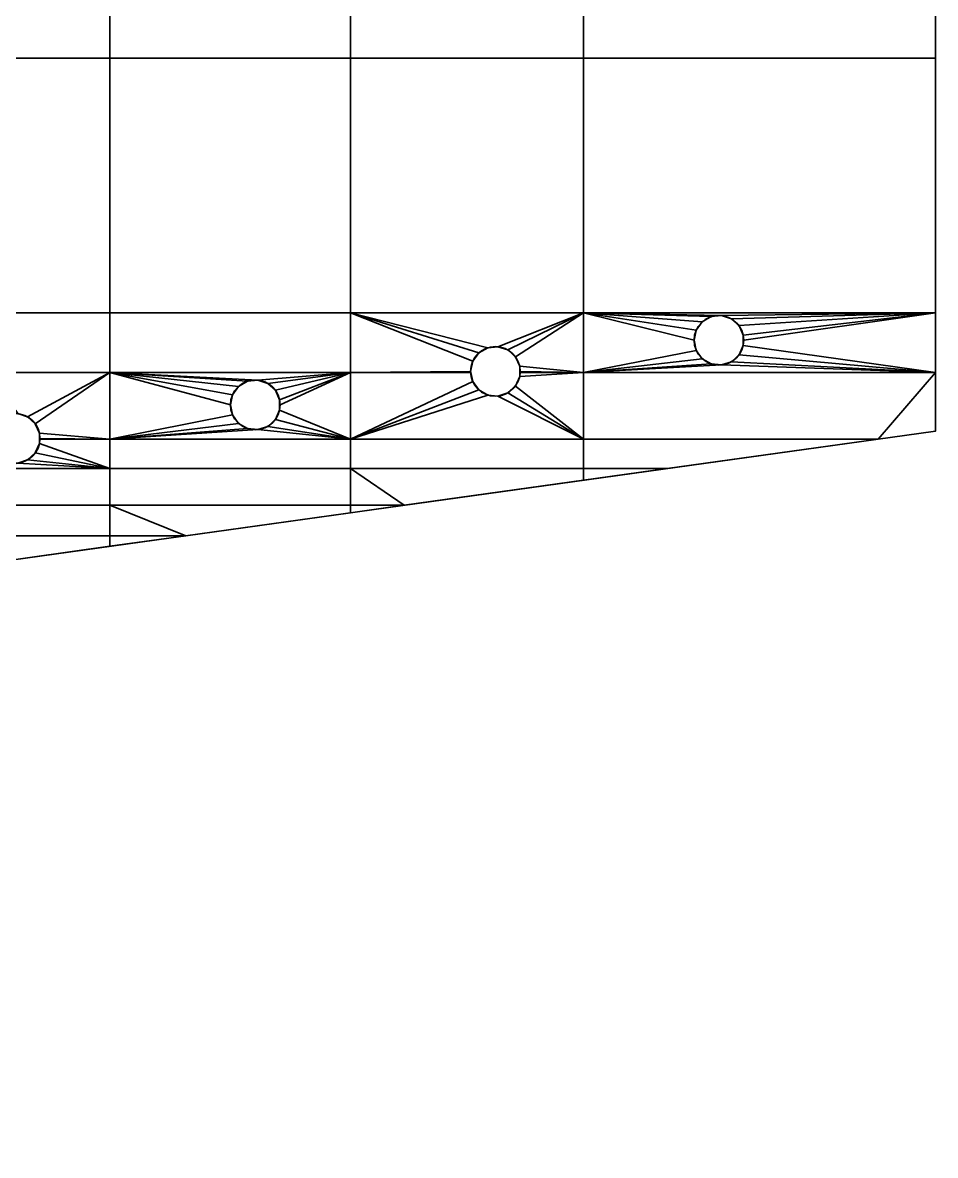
# Model space of a CAD drawing. Header units: millimetres. Extents: x 0 to 430, y 0 to 190.
# Drawn here: x 354.7 to 430, y 0.2 to 93.7 of the extents above; entities that cross this region are included whole.
import ezdxf

# ---------------------------------------------------------------- set-up
doc = ezdxf.new("R2010")
doc.units = ezdxf.units.MM
doc.layers.add('1', color=7, linetype='Continuous', true_color=0xffffff)

# ---------------------------------------------------------------- blocks, each defined once
blk = doc.blocks.new('UG_SURFACE_001')
at = {"layer": '1', "color": 252, "linetype": 'Continuous', "lineweight": 35}
for points in [[(361.911714, 95.571034, 3.5), (351.986259, 95.571034, 3.5), (351.986259, 90.742782, 3.5), (361.911714, 90.742782, 3.5)], [(361.911714, 90.742782, 1.5), (351.986259, 90.742782, 1.5), (351.986259, 95.571034, 1.5), (361.911714, 95.571034, 1.5)], [(381.741375, 95.571034, 3.5), (361.911714, 95.571034, 3.5), (361.911714, 90.742782, 3.5), (381.741375, 90.742782, 3.5)], [(381.741375, 90.742782, 1.5), (361.911714, 90.742782, 1.5), (361.911714, 95.571034, 1.5), (381.741375, 95.571034, 1.5)], [(400.966197, 95.571034, 3.5), (381.741375, 95.571034, 3.5), (381.741375, 90.742782, 3.5), (400.966197, 90.742782, 3.5)], [(400.966197, 90.742782, 1.5), (381.741375, 90.742782, 1.5), (381.741375, 95.571034, 1.5), (400.966197, 95.571034, 1.5)], [(430.000007, 95.571034, 3.5), (400.966197, 95.571034, 3.5), (400.966197, 90.742782, 3.5), (430.000007, 90.742782, 3.5)], [(430.000007, 90.742782, 1.5), (400.966197, 90.742782, 1.5), (400.966197, 95.571034, 1.5), (430.000007, 95.571034, 1.5)], [(430.000007, 95.571034, 3.5), (430.000007, 90.742782, 3.5), (430.000007, 90.742782, 1.5), (430.000007, 95.571034, 1.5)], [(361.911714, 90.742782, 3.5), (351.986259, 90.742782, 3.5), (351.986259, 69.739752, 3.5), (361.911714, 69.739752, 3.5)], [(361.911714, 69.739752, 1.5), (351.986259, 69.739752, 1.5), (351.986259, 90.742782, 1.5), (361.911714, 90.742782, 1.5)], [(381.741375, 90.742782, 3.5), (361.911714, 90.742782, 3.5), (361.911714, 69.739752, 3.5), (381.741375, 69.739752, 3.5)], [(381.741375, 69.739752, 1.5), (361.911714, 69.739752, 1.5), (361.911714, 90.742782, 1.5), (381.741375, 90.742782, 1.5)], [(400.966197, 90.742782, 3.5), (381.741375, 90.742782, 3.5), (381.741375, 69.739752, 3.5), (400.966197, 69.739752, 3.5)], [(400.966197, 69.739752, 1.5), (381.741375, 69.739752, 1.5), (381.741375, 90.742782, 1.5), (400.966197, 90.742782, 1.5)], [(430.000007, 90.742782, 3.5), (400.966197, 90.742782, 3.5), (400.966197, 69.739752, 3.5), (430.000007, 69.739752, 3.5)], [(430.000007, 69.739752, 1.5), (400.966197, 69.739752, 1.5), (400.966197, 90.742782, 1.5), (430.000007, 90.742782, 1.5)], [(430.000007, 90.742782, 3.5), (430.000007, 69.739752, 3.5), (430.000007, 69.739752, 1.5), (430.000007, 90.742782, 1.5)], [(361.911714, 69.739752, 3.5), (351.986259, 69.739752, 3.5), (351.986259, 64.802021, 3.5), (361.911714, 64.802021, 3.5)], [(361.911714, 64.802021, 1.5), (351.986259, 64.802021, 1.5), (351.986259, 69.739752, 1.5), (361.911714, 69.739752, 1.5)], [(381.741375, 69.739752, 3.5), (361.911714, 69.739752, 3.5), (361.911714, 64.802021, 3.5), (381.741375, 64.802021, 3.5)], [(381.741375, 64.802021, 1.5), (361.911714, 64.802021, 1.5), (361.911714, 69.739752, 1.5), (381.741375, 69.739752, 1.5)], [(381.741375, 69.739752, 3.5), (392.333835, 66.420831, 3.5), (393.072069, 66.847049, 3.5)], [(393.072069, 66.847049, 3.5), (393.919826, 66.93615, 3.5), (400.966197, 69.739752, 3.5), (381.741375, 69.739752, 3.5)], [(381.741375, 69.739752, 3.5), (381.741375, 64.802021, 3.5), (391.655564, 64.897381, 3.5), (391.832799, 65.73119, 3.5)], [(391.832799, 65.73119, 3.5), (392.333835, 66.420831, 3.5), (381.741375, 69.739752, 3.5)], [(381.741375, 69.739752, 1.5), (400.966197, 69.739752, 1.5), (393.919826, 66.93615, 1.5), (393.072069, 66.847049, 1.5)], [(381.741375, 69.739752, 1.5), (392.333835, 66.420831, 1.5), (391.832799, 65.73119, 1.5)], [(393.072069, 66.847049, 1.5), (392.333835, 66.420831, 1.5), (381.741375, 69.739752, 1.5)], [(391.832799, 65.73119, 1.5), (391.655564, 64.897381, 1.5), (381.741375, 64.802021, 1.5), (381.741375, 69.739752, 1.5)], [(400.966197, 69.739752, 3.5), (393.919826, 66.93615, 3.5), (394.730568, 66.672735, 3.5)], [(394.730568, 66.672735, 1.5), (393.919826, 66.93615, 1.5), (400.966197, 69.739752, 1.5)], [(400.966197, 69.739752, 3.5), (394.730568, 66.672735, 3.5), (395.364046, 66.102341, 3.5)], [(395.364046, 66.102341, 1.5), (394.730568, 66.672735, 1.5), (400.966197, 69.739752, 1.5)], [(395.364046, 66.102341, 3.5), (395.710766, 65.323599, 3.5), (400.966197, 64.802021, 3.5), (400.966197, 69.739752, 3.5)], [(395.710766, 65.323599, 1.5), (395.364046, 66.102341, 1.5), (400.966197, 69.739752, 1.5), (400.966197, 64.802021, 1.5)], [(400.966197, 69.739752, 3.5), (400.966197, 64.802021, 3.5), (410.273373, 66.634886, 3.5), (410.096139, 67.468695, 3.5)], [(400.966197, 69.739752, 3.5), (411.512643, 69.418356, 3.5), (412.36043, 69.507465, 3.5)], [(410.096139, 67.468695, 3.5), (410.273373, 68.302505, 3.5), (400.966197, 69.739752, 3.5)], [(400.966197, 69.739752, 3.5), (410.77441, 68.992138, 3.5), (411.512643, 69.418356, 3.5)], [(412.36043, 69.507465, 3.5), (430.000007, 69.739752, 3.5), (400.966197, 69.739752, 3.5)], [(410.273373, 68.302505, 3.5), (410.77441, 68.992138, 3.5), (400.966197, 69.739752, 3.5)], [(400.966197, 69.739752, 1.5), (430.000007, 69.739752, 1.5), (412.36043, 69.507465, 1.5)], [(412.36043, 69.507465, 1.5), (411.512643, 69.418356, 1.5), (400.966197, 69.739752, 1.5)], [(400.966197, 64.802021, 1.5), (400.966197, 69.739752, 1.5), (410.096139, 67.468695, 1.5), (410.273373, 66.634886, 1.5)], [(400.966197, 69.739752, 1.5), (410.77441, 68.992138, 1.5), (410.273373, 68.302505, 1.5)], [(411.512643, 69.418356, 1.5), (410.77441, 68.992138, 1.5), (400.966197, 69.739752, 1.5)], [(410.273373, 68.302505, 1.5), (410.096139, 67.468695, 1.5), (400.966197, 69.739752, 1.5)], [(411.512643, 69.418356, 1.5), (411.512643, 69.418356, 3.5), (410.77441, 68.992138, 3.5), (410.77441, 68.992138, 1.5)], [(412.36043, 69.507465, 1.5), (412.36043, 69.507465, 3.5), (411.512643, 69.418356, 3.5), (411.512643, 69.418356, 1.5)], [(430.000007, 69.739752, 3.5), (412.36043, 69.507465, 3.5), (413.171142, 69.244042, 3.5)], [(413.171142, 69.244042, 1.5), (412.36043, 69.507465, 1.5), (430.000007, 69.739752, 1.5)], [(413.171142, 69.244042, 1.5), (413.171142, 69.244042, 3.5), (412.36043, 69.507465, 3.5), (412.36043, 69.507465, 1.5)], [(430.000007, 69.739752, 3.5), (413.171142, 69.244042, 3.5), (413.804621, 68.673655, 3.5)], [(413.804621, 68.673655, 1.5), (413.171142, 69.244042, 1.5), (430.000007, 69.739752, 1.5)], [(413.804621, 68.673655, 1.5), (413.804621, 68.673655, 3.5), (413.171142, 69.244042, 3.5), (413.171142, 69.244042, 1.5)], [(413.804621, 68.673655, 3.5), (414.151341, 67.894913, 3.5), (430.000007, 69.739752, 3.5)], [(414.151341, 67.894913, 1.5), (413.804621, 68.673655, 1.5), (430.000007, 69.739752, 1.5)], [(430.000007, 64.802021, 3.5), (430.000007, 69.739752, 3.5), (414.151341, 67.894913, 3.5), (414.151341, 67.042477, 3.5)], [(430.000007, 69.739752, 1.5), (430.000007, 64.802021, 1.5), (414.151341, 67.042477, 1.5), (414.196134, 67.468695, 1.5)], [(414.196134, 67.468695, 1.5), (414.151341, 67.894913, 1.5), (430.000007, 69.739752, 1.5)], [(430.000007, 69.739752, 3.5), (430.000007, 64.802021, 3.5), (430.000007, 64.802021, 1.5), (430.000007, 69.739752, 1.5)], [(410.273373, 68.302505, 1.5), (410.273373, 68.302505, 3.5), (410.096139, 67.468695, 3.5), (410.096139, 67.468695, 1.5)], [(410.77441, 68.992138, 1.5), (410.77441, 68.992138, 3.5), (410.273373, 68.302505, 3.5), (410.273373, 68.302505, 1.5)], [(414.151341, 67.894913, 1.5), (414.151341, 67.894913, 3.5), (413.804621, 68.673655, 3.5), (413.804621, 68.673655, 1.5)], [(410.096139, 67.468695, 1.5), (410.096139, 67.468695, 3.5), (410.273373, 66.634886, 3.5), (410.273373, 66.634886, 1.5)], [(414.151341, 67.894913, 3.5), (414.151341, 67.894913, 1.5), (414.196134, 67.468695, 1.5)], [(414.196134, 67.468695, 1.5), (414.151341, 67.042477, 3.5), (414.151341, 67.894913, 3.5)], [(414.196134, 67.468695, 1.5), (414.151341, 67.042477, 1.5), (414.151341, 67.042477, 3.5)], [(392.333835, 66.420831, 1.5), (392.333835, 66.420831, 3.5), (391.832799, 65.73119, 3.5), (391.832799, 65.73119, 1.5)], [(393.072069, 66.847049, 1.5), (393.072069, 66.847049, 3.5), (392.333835, 66.420831, 3.5), (392.333835, 66.420831, 1.5)], [(393.919826, 66.93615, 1.5), (393.919826, 66.93615, 3.5), (393.072069, 66.847049, 3.5), (393.072069, 66.847049, 1.5)], [(394.730568, 66.672735, 1.5), (394.730568, 66.672735, 3.5), (393.919826, 66.93615, 3.5), (393.919826, 66.93615, 1.5)], [(395.364046, 66.102341, 1.5), (395.364046, 66.102341, 3.5), (394.730568, 66.672735, 3.5), (394.730568, 66.672735, 1.5)], [(400.966197, 64.802021, 3.5), (410.77441, 65.945245, 3.5), (410.273373, 66.634886, 3.5)], [(410.273373, 66.634886, 1.5), (410.77441, 65.945245, 1.5), (400.966197, 64.802021, 1.5)], [(410.273373, 66.634886, 1.5), (410.273373, 66.634886, 3.5), (410.77441, 65.945245, 3.5), (410.77441, 65.945245, 1.5)], [(430.000007, 64.802021, 3.5), (414.151341, 67.042477, 3.5), (413.804621, 66.263735, 3.5)], [(430.000007, 64.802021, 1.5), (413.804621, 66.263735, 1.5), (414.151341, 67.042477, 1.5)], [(413.804621, 66.263735, 1.5), (413.804621, 66.263735, 3.5), (414.151341, 67.042477, 3.5), (414.151341, 67.042477, 1.5)], [(391.832799, 65.73119, 1.5), (391.832799, 65.73119, 3.5), (391.655564, 64.897381, 3.5), (391.655564, 64.897381, 1.5)], [(395.710766, 65.323599, 1.5), (395.710766, 65.323599, 3.5), (395.364046, 66.102341, 3.5), (395.364046, 66.102341, 1.5)], [(411.512643, 65.519027, 3.5), (410.77441, 65.945245, 3.5), (400.966197, 64.802021, 3.5)], [(400.966197, 64.802021, 1.5), (410.77441, 65.945245, 1.5), (411.512643, 65.519027, 1.5)], [(412.36043, 65.429926, 3.5), (411.512643, 65.519027, 3.5), (400.966197, 64.802021, 3.5)], [(400.966197, 64.802021, 1.5), (411.512643, 65.519027, 1.5), (412.36043, 65.429926, 1.5)], [(400.966197, 64.802021, 3.5), (430.000007, 64.802021, 3.5), (412.36043, 65.429926, 3.5)], [(412.36043, 65.429926, 1.5), (430.000007, 64.802021, 1.5), (400.966197, 64.802021, 1.5)], [(410.77441, 65.945245, 1.5), (410.77441, 65.945245, 3.5), (411.512643, 65.519027, 3.5), (411.512643, 65.519027, 1.5)], [(411.512643, 65.519027, 1.5), (411.512643, 65.519027, 3.5), (412.36043, 65.429926, 3.5), (412.36043, 65.429926, 1.5)], [(413.171142, 65.693341, 3.5), (412.36043, 65.429926, 3.5), (430.000007, 64.802021, 3.5)], [(430.000007, 64.802021, 1.5), (412.36043, 65.429926, 1.5), (413.171142, 65.693341, 1.5)], [(412.36043, 65.429926, 1.5), (412.36043, 65.429926, 3.5), (413.171142, 65.693341, 3.5), (413.171142, 65.693341, 1.5)], [(413.804621, 66.263735, 3.5), (413.171142, 65.693341, 3.5), (430.000007, 64.802021, 3.5)], [(430.000007, 64.802021, 1.5), (413.171142, 65.693341, 1.5), (413.804621, 66.263735, 1.5)], [(413.171142, 65.693341, 1.5), (413.171142, 65.693341, 3.5), (413.804621, 66.263735, 3.5), (413.804621, 66.263735, 1.5)], [(354.303122, 61.412089, 3.5), (355.113834, 61.14867, 3.5), (361.911714, 64.802021, 3.5), (351.986259, 64.802021, 3.5)], [(351.986259, 64.802021, 1.5), (361.911714, 64.802021, 1.5), (355.113834, 61.14867, 1.5), (354.303122, 61.412089, 1.5)], [(361.911714, 64.802021, 3.5), (355.113834, 61.14867, 3.5), (355.747312, 60.578279, 3.5)], [(355.747312, 60.578279, 1.5), (355.113834, 61.14867, 1.5), (361.911714, 64.802021, 1.5)], [(355.747312, 60.578279, 3.5), (356.094033, 59.799537, 3.5), (361.911714, 59.30049, 3.5), (361.911714, 64.802021, 3.5)], [(356.094033, 59.799537, 1.5), (355.747312, 60.578279, 1.5), (361.911714, 64.802021, 1.5), (361.911714, 59.30049, 1.5)], [(361.911714, 64.802021, 3.5), (361.911714, 59.30049, 3.5), (372.024417, 61.301541, 3.5), (371.847183, 62.13535, 3.5)], [(361.911714, 64.802021, 3.5), (373.263717, 64.085014, 3.5), (374.111474, 64.174123, 3.5)], [(371.847183, 62.13535, 3.5), (372.024417, 62.969163, 3.5), (361.911714, 64.802021, 3.5)], [(361.911714, 64.802021, 3.5), (372.525483, 63.658796, 3.5), (373.263717, 64.085014, 3.5)], [(374.111474, 64.174123, 3.5), (381.741375, 64.802021, 3.5), (361.911714, 64.802021, 3.5)], [(372.024417, 62.969163, 3.5), (372.525483, 63.658796, 3.5), (361.911714, 64.802021, 3.5)], [(361.911714, 64.802021, 1.5), (381.741375, 64.802021, 1.5), (374.111474, 64.174123, 1.5)], [(374.111474, 64.174123, 1.5), (373.263717, 64.085014, 1.5), (361.911714, 64.802021, 1.5)], [(361.911714, 59.30049, 1.5), (361.911714, 64.802021, 1.5), (371.847183, 62.13535, 1.5), (372.024417, 61.301541, 1.5)], [(361.911714, 64.802021, 1.5), (372.525483, 63.658796, 1.5), (372.024417, 62.969163, 1.5)], [(373.263717, 64.085014, 1.5), (372.525483, 63.658796, 1.5), (361.911714, 64.802021, 1.5)], [(372.024417, 62.969163, 1.5), (371.847183, 62.13535, 1.5), (361.911714, 64.802021, 1.5)], [(381.741375, 64.802021, 3.5), (374.111474, 64.174123, 3.5), (374.922186, 63.9107, 3.5)], [(374.922186, 63.9107, 1.5), (374.111474, 64.174123, 1.5), (381.741375, 64.802021, 1.5)], [(374.922186, 63.9107, 3.5), (375.555694, 63.340314, 3.5), (381.741375, 64.802021, 3.5)], [(381.741375, 64.802021, 1.5), (375.555694, 63.340314, 1.5), (374.922186, 63.9107, 1.5)], [(375.555694, 63.340314, 3.5), (375.902385, 62.561572, 3.5), (381.741375, 64.802021, 3.5)], [(375.902385, 62.561572, 1.5), (375.555694, 63.340314, 1.5), (381.741375, 64.802021, 1.5)], [(381.741375, 59.30049, 3.5), (381.741375, 64.802021, 3.5), (375.902385, 62.561572, 3.5), (375.902385, 61.709132, 3.5)], [(381.741375, 64.802021, 1.5), (381.741375, 59.30049, 1.5), (375.902385, 61.709132, 1.5), (375.947207, 62.13535, 1.5)], [(375.947207, 62.13535, 1.5), (375.902385, 62.561572, 1.5), (381.741375, 64.802021, 1.5)], [(381.741375, 64.802021, 3.5), (391.67583, 64.802021, 3.5), (391.655564, 64.897381, 3.5)], [(391.655564, 64.897381, 1.5), (391.67583, 64.802021, 1.5), (381.741375, 64.802021, 1.5)], [(391.832799, 64.063571, 3.5), (391.67583, 64.802021, 3.5), (381.741375, 64.802021, 3.5), (381.741375, 59.30049, 3.5)], [(381.741375, 59.30049, 1.5), (381.741375, 64.802021, 1.5), (391.67583, 64.802021, 1.5), (391.832799, 64.063571, 1.5)], [(391.67583, 64.802021, 1.5), (391.655564, 64.897381, 1.5), (391.655564, 64.897381, 3.5), (391.67583, 64.802021, 3.5)], [(391.67583, 64.802021, 3.5), (391.832799, 64.063571, 3.5), (391.832799, 64.063571, 1.5), (391.67583, 64.802021, 1.5)], [(400.966197, 59.30049, 3.5), (400.966197, 64.802021, 3.5), (395.710766, 64.471163, 3.5), (395.364046, 63.692421, 3.5)], [(400.966197, 64.802021, 1.5), (400.966197, 59.30049, 1.5), (395.364046, 63.692421, 1.5), (395.710766, 64.471163, 1.5)], [(395.710766, 65.323599, 3.5), (395.710766, 64.802021, 3.5), (400.966197, 64.802021, 3.5)], [(395.755559, 64.897381, 1.5), (395.710766, 65.323599, 1.5), (400.966197, 64.802021, 1.5)], [(395.710766, 65.323599, 3.5), (395.710766, 65.323599, 1.5), (395.755559, 64.897381, 1.5)], [(395.755559, 64.897381, 1.5), (395.710766, 64.802021, 3.5), (395.710766, 65.323599, 3.5)], [(395.755559, 64.897381, 1.5), (395.745546, 64.802021, 1.5), (395.710766, 64.802021, 3.5)], [(400.966197, 64.802021, 3.5), (395.710766, 64.802021, 3.5), (395.710766, 64.471163, 3.5)], [(395.710766, 64.471163, 1.5), (395.745546, 64.802021, 1.5), (400.966197, 64.802021, 1.5)], [(395.745546, 64.802021, 1.5), (395.710766, 64.471163, 1.5), (395.710766, 64.471163, 3.5)], [(395.710766, 64.471163, 3.5), (395.710766, 64.802021, 3.5), (395.745546, 64.802021, 1.5)], [(400.966197, 64.802021, 1.5), (395.745546, 64.802021, 1.5), (395.755559, 64.897381, 1.5)], [(430.000007, 64.802021, 3.5), (400.966197, 64.802021, 3.5), (400.966197, 59.30049, 3.5), (425.283164, 59.30049, 3.5)], [(425.283164, 59.30049, 1.5), (400.966197, 59.30049, 1.5), (400.966197, 64.802021, 1.5), (430.000007, 64.802021, 1.5)], [(425.283164, 59.30049, 3.5), (430.000007, 59.958193, 3.5), (430.000007, 64.802021, 3.5)], [(430.000007, 64.802021, 1.5), (430.000007, 59.958193, 1.5), (425.283164, 59.30049, 1.5)], [(430.000007, 64.802021, 3.5), (430.000007, 59.958193, 3.5), (430.000007, 59.958193, 1.5), (430.000007, 64.802021, 1.5)], [(372.525483, 63.658796, 1.5), (372.525483, 63.658796, 3.5), (372.024417, 62.969163, 3.5), (372.024417, 62.969163, 1.5)], [(373.263717, 64.085014, 1.5), (373.263717, 64.085014, 3.5), (372.525483, 63.658796, 3.5), (372.525483, 63.658796, 1.5)], [(374.111474, 64.174123, 1.5), (374.111474, 64.174123, 3.5), (373.263717, 64.085014, 3.5), (373.263717, 64.085014, 1.5)], [(374.922186, 63.9107, 1.5), (374.922186, 63.9107, 3.5), (374.111474, 64.174123, 3.5), (374.111474, 64.174123, 1.5)], [(375.555694, 63.340314, 1.5), (375.555694, 63.340314, 3.5), (374.922186, 63.9107, 3.5), (374.922186, 63.9107, 1.5)], [(392.333835, 63.373938, 3.5), (391.832799, 64.063571, 3.5), (381.741375, 59.30049, 3.5)], [(381.741375, 59.30049, 1.5), (391.832799, 64.063571, 1.5), (392.333835, 63.373938, 1.5)], [(391.832799, 64.063571, 1.5), (391.832799, 64.063571, 3.5), (392.333835, 63.373938, 3.5), (392.333835, 63.373938, 1.5)], [(395.364046, 63.692421, 3.5), (394.730568, 63.122027, 3.5), (400.966197, 59.30049, 3.5)], [(400.966197, 59.30049, 1.5), (394.730568, 63.122027, 1.5), (395.364046, 63.692421, 1.5)], [(394.730568, 63.122027, 1.5), (394.730568, 63.122027, 3.5), (395.364046, 63.692421, 3.5), (395.364046, 63.692421, 1.5)], [(395.364046, 63.692421, 1.5), (395.364046, 63.692421, 3.5), (395.710766, 64.471163, 3.5), (395.710766, 64.471163, 1.5)], [(372.024417, 62.969163, 1.5), (372.024417, 62.969163, 3.5), (371.847183, 62.13535, 3.5), (371.847183, 62.13535, 1.5)], [(375.902385, 62.561572, 1.5), (375.902385, 62.561572, 3.5), (375.555694, 63.340314, 3.5), (375.555694, 63.340314, 1.5)], [(393.072069, 62.947713, 3.5), (392.333835, 63.373938, 3.5), (381.741375, 59.30049, 3.5)], [(381.741375, 59.30049, 1.5), (392.333835, 63.373938, 1.5), (393.072069, 62.947713, 1.5)], [(381.741375, 59.30049, 3.5), (400.966197, 59.30049, 3.5), (393.919826, 62.858611, 3.5), (393.072069, 62.947713, 3.5)], [(393.072069, 62.947713, 1.5), (393.919826, 62.858611, 1.5), (400.966197, 59.30049, 1.5), (381.741375, 59.30049, 1.5)], [(392.333835, 63.373938, 1.5), (392.333835, 63.373938, 3.5), (393.072069, 62.947713, 3.5), (393.072069, 62.947713, 1.5)], [(393.072069, 62.947713, 1.5), (393.072069, 62.947713, 3.5), (393.919826, 62.858611, 3.5), (393.919826, 62.858611, 1.5)], [(394.730568, 63.122027, 3.5), (393.919826, 62.858611, 3.5), (400.966197, 59.30049, 3.5)], [(400.966197, 59.30049, 1.5), (393.919826, 62.858611, 1.5), (394.730568, 63.122027, 1.5)], [(393.919826, 62.858611, 1.5), (393.919826, 62.858611, 3.5), (394.730568, 63.122027, 3.5), (394.730568, 63.122027, 1.5)], [(371.847183, 62.13535, 1.5), (371.847183, 62.13535, 3.5), (372.024417, 61.301541, 3.5), (372.024417, 61.301541, 1.5)], [(375.902385, 61.709132, 3.5), (375.555694, 60.93039, 3.5), (381.741375, 59.30049, 3.5)], [(381.741375, 59.30049, 1.5), (375.555694, 60.93039, 1.5), (375.902385, 61.709132, 1.5)], [(375.555694, 60.93039, 1.5), (375.555694, 60.93039, 3.5), (375.902385, 61.709132, 3.5), (375.902385, 61.709132, 1.5)], [(375.902385, 61.709132, 3.5), (375.902385, 62.561572, 3.5), (375.947207, 62.13535, 1.5)], [(375.902385, 62.561572, 3.5), (375.902385, 62.561572, 1.5), (375.947207, 62.13535, 1.5)], [(375.947207, 62.13535, 1.5), (375.902385, 61.709132, 1.5), (375.902385, 61.709132, 3.5)], [(355.113834, 61.14867, 1.5), (355.113834, 61.14867, 3.5), (354.303122, 61.412089, 3.5), (354.303122, 61.412089, 1.5)], [(355.747312, 60.578279, 1.5), (355.747312, 60.578279, 3.5), (355.113834, 61.14867, 3.5), (355.113834, 61.14867, 1.5)], [(372.525483, 60.611904, 3.5), (372.024417, 61.301541, 3.5), (361.911714, 59.30049, 3.5)], [(361.911714, 59.30049, 1.5), (372.024417, 61.301541, 1.5), (372.525483, 60.611904, 1.5)], [(372.024417, 61.301541, 1.5), (372.024417, 61.301541, 3.5), (372.525483, 60.611904, 3.5), (372.525483, 60.611904, 1.5)], [(381.741375, 59.30049, 3.5), (375.555694, 60.93039, 3.5), (374.922186, 60.36, 3.5)], [(374.922186, 60.36, 1.5), (375.555694, 60.93039, 1.5), (381.741375, 59.30049, 1.5)], [(374.922186, 60.36, 1.5), (374.922186, 60.36, 3.5), (375.555694, 60.93039, 3.5), (375.555694, 60.93039, 1.5)], [(356.094033, 59.799537, 1.5), (356.094033, 59.799537, 3.5), (355.747312, 60.578279, 3.5), (355.747312, 60.578279, 1.5)], [(361.911714, 59.30049, 3.5), (373.263717, 60.185686, 3.5), (372.525483, 60.611904, 3.5)], [(372.525483, 60.611904, 1.5), (373.263717, 60.185686, 1.5), (361.911714, 59.30049, 1.5)], [(374.111474, 60.096581, 3.5), (373.263717, 60.185686, 3.5), (361.911714, 59.30049, 3.5)], [(361.911714, 59.30049, 1.5), (373.263717, 60.185686, 1.5), (374.111474, 60.096581, 1.5)], [(361.911714, 59.30049, 3.5), (381.741375, 59.30049, 3.5), (374.111474, 60.096581, 3.5)], [(374.111474, 60.096581, 1.5), (381.741375, 59.30049, 1.5), (361.911714, 59.30049, 1.5)], [(372.525483, 60.611904, 1.5), (372.525483, 60.611904, 3.5), (373.263717, 60.185686, 3.5), (373.263717, 60.185686, 1.5)], [(373.263717, 60.185686, 1.5), (373.263717, 60.185686, 3.5), (374.111474, 60.096581, 3.5), (374.111474, 60.096581, 1.5)], [(381.741375, 59.30049, 3.5), (374.922186, 60.36, 3.5), (374.111474, 60.096581, 3.5)], [(374.111474, 60.096581, 1.5), (374.922186, 60.36, 1.5), (381.741375, 59.30049, 1.5)], [(374.111474, 60.096581, 1.5), (374.111474, 60.096581, 3.5), (374.922186, 60.36, 3.5), (374.922186, 60.36, 1.5)], [(425.283164, 59.30049, 1.5), (430.000007, 59.958193, 1.5), (430.000007, 59.958193, 3.5), (425.283164, 59.30049, 3.5)], [(361.911714, 56.87429, 3.5), (356.094033, 58.947101, 3.5), (355.747312, 58.168359, 3.5)], [(361.911714, 56.87429, 1.5), (355.747312, 58.168359, 1.5), (356.094033, 58.947101, 1.5)], [(355.747312, 58.168359, 1.5), (355.747312, 58.168359, 3.5), (356.094033, 58.947101, 3.5), (356.094033, 58.947101, 1.5)], [(356.094033, 59.799537, 3.5), (356.094033, 59.30049, 3.5), (361.911714, 59.30049, 3.5)], [(356.138825, 59.373319, 1.5), (356.094033, 59.799537, 1.5), (361.911714, 59.30049, 1.5)], [(356.094033, 59.799537, 3.5), (356.094033, 59.799537, 1.5), (356.138825, 59.373319, 1.5)], [(356.138825, 59.373319, 1.5), (356.094033, 59.30049, 3.5), (356.094033, 59.799537, 3.5)], [(356.138825, 59.373319, 1.5), (356.131166, 59.30049, 1.5), (356.094033, 59.30049, 3.5)], [(361.911714, 56.87429, 3.5), (361.911714, 59.30049, 3.5), (356.094033, 59.30049, 3.5), (356.094033, 58.947101, 3.5)], [(356.094033, 58.947101, 1.5), (356.131166, 59.30049, 1.5), (361.911714, 59.30049, 1.5), (361.911714, 56.87429, 1.5)], [(356.131166, 59.30049, 1.5), (356.094033, 58.947101, 1.5), (356.094033, 58.947101, 3.5)], [(356.094033, 58.947101, 3.5), (356.094033, 59.30049, 3.5), (356.131166, 59.30049, 1.5)], [(361.911714, 59.30049, 1.5), (356.131166, 59.30049, 1.5), (356.138825, 59.373319, 1.5)], [(381.741375, 59.30049, 3.5), (361.911714, 59.30049, 3.5), (361.911714, 56.87429, 3.5), (381.741375, 56.87429, 3.5)], [(381.741375, 56.87429, 1.5), (361.911714, 56.87429, 1.5), (361.911714, 59.30049, 1.5), (381.741375, 59.30049, 1.5)], [(400.966197, 59.30049, 3.5), (381.741375, 59.30049, 3.5), (381.741375, 56.87429, 3.5), (400.966197, 56.87429, 3.5)], [(400.966197, 56.87429, 1.5), (381.741375, 56.87429, 1.5), (381.741375, 59.30049, 1.5), (400.966197, 59.30049, 1.5)], [(425.283164, 59.30049, 3.5), (400.966197, 59.30049, 3.5), (400.966197, 56.87429, 3.5), (407.883286, 56.87429, 3.5)], [(407.883286, 56.87429, 1.5), (400.966197, 56.87429, 1.5), (400.966197, 59.30049, 1.5), (425.283164, 59.30049, 1.5)], [(407.883286, 56.87429, 1.5), (425.283164, 59.30049, 1.5), (425.283164, 59.30049, 3.5), (407.883286, 56.87429, 3.5)], [(355.747312, 58.168359, 3.5), (355.113834, 57.597965, 3.5), (361.911714, 56.87429, 3.5)], [(361.911714, 56.87429, 1.5), (355.113834, 57.597965, 1.5), (355.747312, 58.168359, 1.5)], [(355.113834, 57.597965, 1.5), (355.113834, 57.597965, 3.5), (355.747312, 58.168359, 3.5), (355.747312, 58.168359, 1.5)], [(351.986259, 56.87429, 3.5), (361.911714, 56.87429, 3.5), (354.303122, 57.33455, 3.5)], [(354.303122, 57.33455, 1.5), (361.911714, 56.87429, 1.5), (351.986259, 56.87429, 1.5)], [(361.911714, 56.87429, 3.5), (355.113834, 57.597965, 3.5), (354.303122, 57.33455, 3.5)], [(354.303122, 57.33455, 1.5), (355.113834, 57.597965, 1.5), (361.911714, 56.87429, 1.5)], [(354.303122, 57.33455, 1.5), (354.303122, 57.33455, 3.5), (355.113834, 57.597965, 3.5), (355.113834, 57.597965, 1.5)], [(361.911714, 56.87429, 3.5), (351.986259, 56.87429, 3.5), (351.986259, 53.849254, 3.5), (361.911714, 53.849254, 3.5)], [(361.911714, 53.849254, 1.5), (351.986259, 53.849254, 1.5), (351.986259, 56.87429, 1.5), (361.911714, 56.87429, 1.5)], [(381.741375, 56.87429, 3.5), (361.911714, 56.87429, 3.5), (361.911714, 53.849254, 3.5), (381.741375, 53.849254, 3.5)], [(381.741375, 53.849254, 1.5), (361.911714, 53.849254, 1.5), (361.911714, 56.87429, 1.5), (381.741375, 56.87429, 1.5)], [(381.741375, 56.87429, 3.5), (381.741375, 53.849254, 3.5), (386.188745, 53.849254, 3.5)], [(386.188745, 53.849254, 3.5), (400.966197, 55.90979, 3.5), (400.966197, 56.87429, 3.5), (381.741375, 56.87429, 3.5)], [(381.741375, 56.87429, 1.5), (400.966197, 56.87429, 1.5), (400.966197, 55.90979, 1.5), (386.188745, 53.849254, 1.5)], [(386.188745, 53.849254, 1.5), (381.741375, 53.849254, 1.5), (381.741375, 56.87429, 1.5)], [(407.883286, 56.87429, 3.5), (400.966197, 56.87429, 3.5), (400.966197, 55.90979, 3.5)], [(400.966197, 55.90979, 1.5), (400.966197, 56.87429, 1.5), (407.883286, 56.87429, 1.5)], [(400.966197, 55.90979, 1.5), (407.883286, 56.87429, 1.5), (407.883286, 56.87429, 3.5), (400.966197, 55.90979, 3.5)], [(386.188745, 53.849254, 1.5), (400.966197, 55.90979, 1.5), (400.966197, 55.90979, 3.5), (386.188745, 53.849254, 3.5)], [(361.911714, 53.849254, 3.5), (351.986259, 53.849254, 3.5), (351.986259, 51.337224, 3.5), (361.911714, 51.337224, 3.5)], [(361.911714, 51.337224, 1.5), (351.986259, 51.337224, 1.5), (351.986259, 53.849254, 1.5), (361.911714, 53.849254, 1.5)], [(361.911714, 53.849254, 3.5), (361.911714, 51.337224, 3.5), (368.173301, 51.337224, 3.5)], [(368.173301, 51.337224, 3.5), (381.741375, 53.229123, 3.5), (381.741375, 53.849254, 3.5), (361.911714, 53.849254, 3.5)], [(361.911714, 53.849254, 1.5), (381.741375, 53.849254, 1.5), (381.741375, 53.229123, 1.5), (368.173301, 51.337224, 1.5)], [(368.173301, 51.337224, 1.5), (361.911714, 51.337224, 1.5), (361.911714, 53.849254, 1.5)], [(386.188745, 53.849254, 3.5), (381.741375, 53.849254, 3.5), (381.741375, 53.229123, 3.5)], [(381.741375, 53.229123, 1.5), (381.741375, 53.849254, 1.5), (386.188745, 53.849254, 1.5)], [(381.741375, 53.229123, 1.5), (386.188745, 53.849254, 1.5), (386.188745, 53.849254, 3.5), (381.741375, 53.229123, 3.5)], [(368.173301, 51.337224, 1.5), (381.741375, 53.229123, 1.5), (381.741375, 53.229123, 3.5), (368.173301, 51.337224, 3.5)], [(361.911714, 50.464123, 3.5), (361.911714, 51.337224, 3.5), (351.986259, 51.337224, 3.5), (351.986259, 49.080141, 3.5)], [(351.986259, 49.080141, 1.5), (351.986259, 51.337224, 1.5), (361.911714, 51.337224, 1.5), (361.911714, 50.464123, 1.5)], [(368.173301, 51.337224, 3.5), (361.911714, 51.337224, 3.5), (361.911714, 50.464123, 3.5)], [(361.911714, 50.464123, 1.5), (361.911714, 51.337224, 1.5), (368.173301, 51.337224, 1.5)], [(361.911714, 50.464123, 1.5), (368.173301, 51.337224, 1.5), (368.173301, 51.337224, 3.5), (361.911714, 50.464123, 3.5)], [(351.986259, 49.080141, 1.5), (361.911714, 50.464123, 1.5), (361.911714, 50.464123, 3.5), (351.986259, 49.080141, 3.5)]]:
    blk.add_3dface(points, dxfattribs=at)

msp = doc.modelspace()

# ---------------------------------------------------------------- linework, layer by layer
at = {"layer": '1', "color": 252, "linetype": 'Continuous', "lineweight": 35}
for p, q in [((430, 59.958194, 1.5), (430, 137.202639, 1.5)), ((430, 59.958194, 3.5), (430, 137.202639, 3.5)), ((1.5, 0.209156, 1.5), (430, 59.958194, 1.5)), ((1.5, 0.209156, 3.5), (430, 59.958194, 3.5)), ((430, 59.958194, 3.5), (430, 59.958194, 1.5))]:
    msp.add_line(p, q, dxfattribs=at)
at = {"layer": '1', "color": 252, "linetype": 'Continuous', "lineweight": 35, "extrusion": (0, 0, -1)}
for centre in [(-412.146134, 67.468693, -3.5), (-393.705556, 64.897382, -3.5), (-373.897194, 62.13535, -3.5), (-354.088833, 59.373319, -3.5)]:
    msp.add_circle(centre, 2.05, dxfattribs=at)
at = {"layer": '1', "color": 252, "linetype": 'Continuous', "lineweight": 35}
for centre in [(412.146134, 67.468693, 1.5), (393.705556, 64.897382, 1.5), (373.897194, 62.13535, 1.5), (354.088833, 59.373319, 1.5)]:
    msp.add_circle(centre, 2.05, dxfattribs=at)

# ---------------------------------------------------------------- block references
msp.add_blockref('UG_SURFACE_001', (0, 0), dxfattribs=at)

doc.saveas('drawing.dxf')
